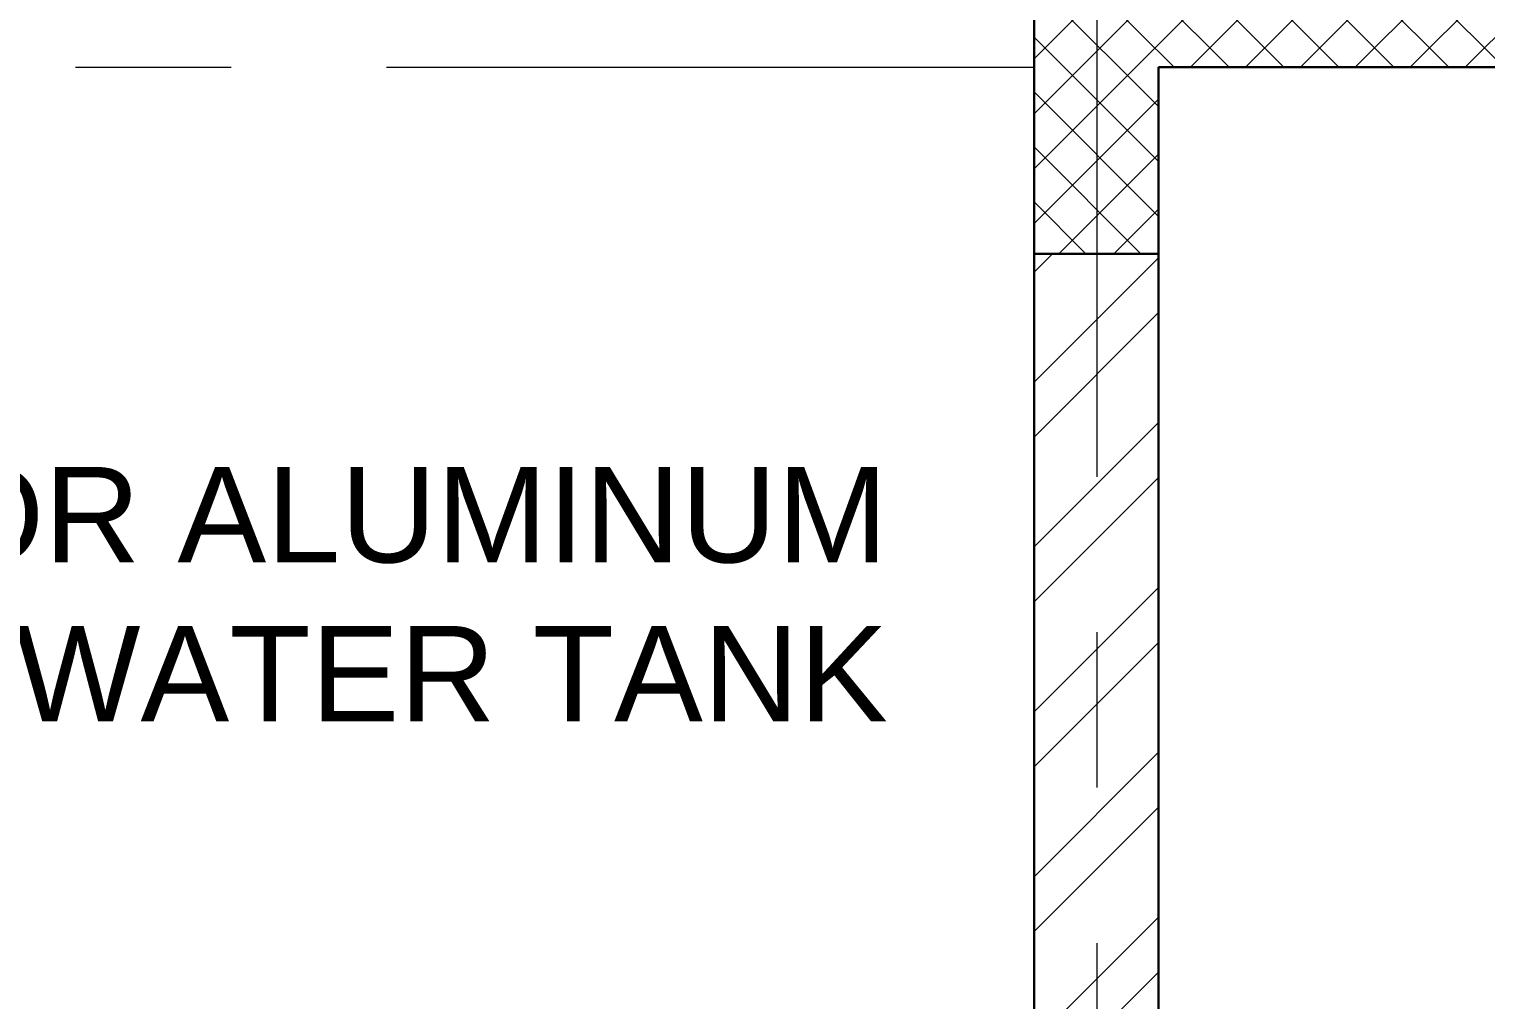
# Model space of a CAD drawing. Header units: inches. Extents: x -114 to 635, y -137 to 57.
# Drawn here: x 542.573 to 544.916, y 25.074 to 26.635 of the extents above; entities that cross this region are included whole.
import ezdxf
from ezdxf import colors
from ezdxf.entities.mleader import LeaderData, LeaderLine
from ezdxf.math import Vec2, Vec3

# ---------------------------------------------------------------- set-up
doc = ezdxf.new("R2010")
doc.units = ezdxf.units.IN
doc.header["$MEASUREMENT"] = 0
doc.linetypes.add('CENTER', pattern=[2, 1.25, -0.25, 0.25, -0.25])
doc.linetypes.add('CENTERX2', pattern=[4, 2.5, -0.5, 0.5, -0.5])
for name, color, linetype, lineweight in [('A-text', 111, 'Continuous', 5), ('HATCH', 15, 'Continuous', 0), ('WALL PROPOSED', 7, 'Continuous', 30)]:
    doc.layers.add(name, color=color, linetype=linetype, lineweight=lineweight)
doc.layers.add('AXIES', color=7, linetype='CENTER', lineweight=0, true_color=0x949596)
doc.styles.get("Standard").update_dxf_attribs({"font": 'arial.ttf'})

msp = doc.modelspace()

# ---------------------------------------------------------------- hatches: boundary and pattern name
at = {"layer": 'HATCH'}
h = msp.add_hatch(dxfattribs=at)
h.set_pattern_fill('ANSI37', color=256, scale=0.5, angle=180, style=0)
h.paths.add_polyline_path([(549.9891, 26.8739), (544.1896, 26.8739), (544.1896, 26.2739), (544.3896, 26.2739), (544.3896, 26.5739), (549.7891, 26.5739), (549.7891, 26.2739), (549.9891, 26.2739)])
h = msp.add_hatch(dxfattribs=at)
h.set_pattern_fill('ANSI32', color=256, scale=0.5, angle=180, style=0)
h.set_pattern_definition([(225, (-5.59949, -1.7), (0.13258252, -0.13258252), []), (225, (-5.68788, -1.7), (0.13258252, -0.13258252), [])])
h.paths.add_polyline_path([(544.3896, 26.2739), (544.1896, 26.2739), (544.1896, 22.9739), (544.3896, 22.9739)])

# ---------------------------------------------------------------- linework, layer by layer
at = {"layer": 'AXIES', "linetype": 'CENTERX2', "ltscale": 0.5}
for p, q in [((544.2906, 31.1653), (544.2906, 13.8739)), ((535.148, 26.5739), (544.1896, 26.5739))]:
    msp.add_line(p, q, dxfattribs=at)
at = {"layer": 'WALL PROPOSED'}
for p, q in [((544.1896, 22.9739), (544.1896, 28.1739)), ((544.3896, 20.0503), (544.3896, 26.5739)), ((544.3896, 26.5739), (549.7891, 26.5739)), ((544.1896, 26.2739), (544.3896, 26.2739))]:
    msp.add_line(p, q, dxfattribs=at)

# ---------------------------------------------------------------- leaders
at = {"layer": 'A-text'}
ml = msp.add_multileader_mtext('Standard', dxfattribs=at)
ml.set_content('WHITE COLOR ALUMINUM SHADE FOR WATER TANK ', color=256)
ml.set_leader_properties()
ml.build(insert=Vec2(0, 0))
ml.multileader.update_dxf_attribs({"text_right_attachment_type": 6, "dogleg_length": 0.36, "arrow_head_size": 0.1534})
ctx = ml.context
ctx.base_point, ctx.char_height, ctx.arrow_head_size, ctx.landing_gap_size, ctx.plane_origin = Vec3(541.1637, 25.8528), 0.153397, 0.1534, 0.0767, Vec3(540.9978, 26.0591)
ctx.right_attachment = 6
notes = []
notes.append((ctx, [(0, (1, 1, 0), (541.0941, 25.8528), (1, 0), 0.0696, [(0, [(540.8478, 25.0739)], 0, [])])]))
ctx.mtext.insert, ctx.mtext.width, ctx.mtext.flow_direction = Vec3(541.2404, 25.9308), 2.870068, 5
for ctx, leaders in notes:
    for number, flags, end, landing, length, lines in leaders:
        leader = LeaderData()
        leader.index, (leader.has_last_leader_line, leader.has_dogleg_vector, leader.attachment_direction) = number, flags
        leader.last_leader_point, leader.dogleg_vector, leader.dogleg_length = Vec3(end), Vec3(landing), length
        for number, points, colour, breaks in lines:
            line = LeaderLine()
            line.index, line.vertices, line.color, line.breaks = number, Vec3.list(points), colors.encode_raw_color(colour), breaks
            leader.lines.append(line)
        ctx.leaders.append(leader)

doc.saveas('drawing.dxf')
